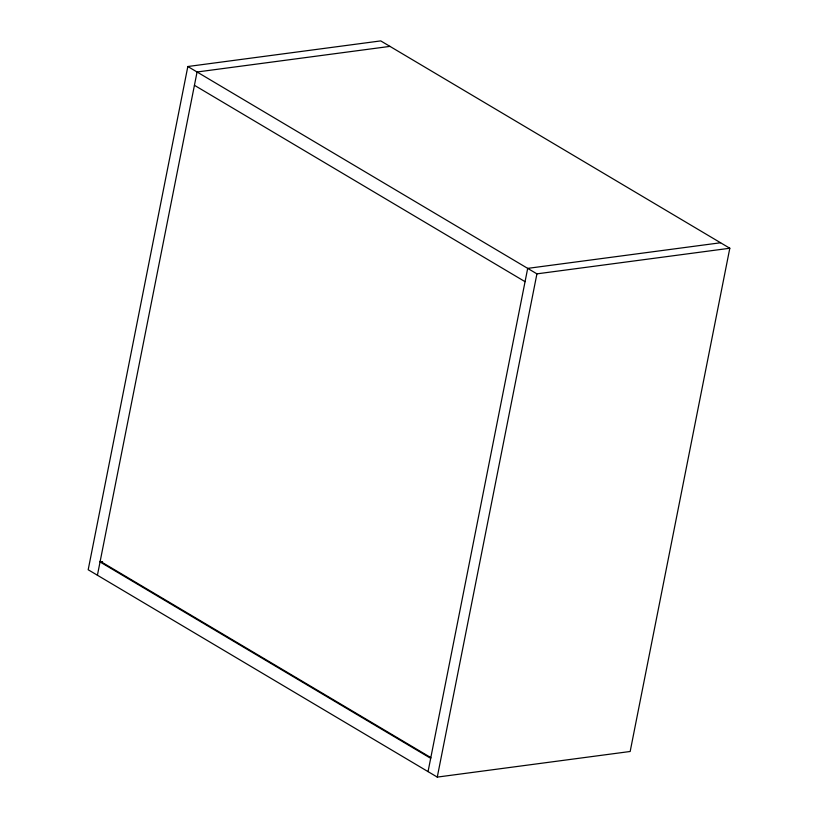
<?xml version="1.0" encoding="UTF-8"?>
<svg xmlns="http://www.w3.org/2000/svg" width="818" height="818" viewBox="0 0 818 818"><rect width="100%" height="100%" fill="white"/><g stroke="black" fill="none" stroke-linecap="round" stroke-linejoin="round"><path stroke-width="1.23" d="M187.833 66.514L88.191 569.757L437.272 777.1L630.167 751.486L729.809 248.243L380.728 40.9L187.833 66.514L536.925 273.856L729.809 248.243M97.414 575.238L197.066 71.994L389.951 46.381M428.049 771.619L527.692 268.376L720.586 242.762M437.272 777.1L536.925 273.856M102.567 561.608L100.052 561.946L430.687 758.317M194.428 85.297L525.064 281.678M100.195 561.22L430.83 757.601"/></g></svg>
